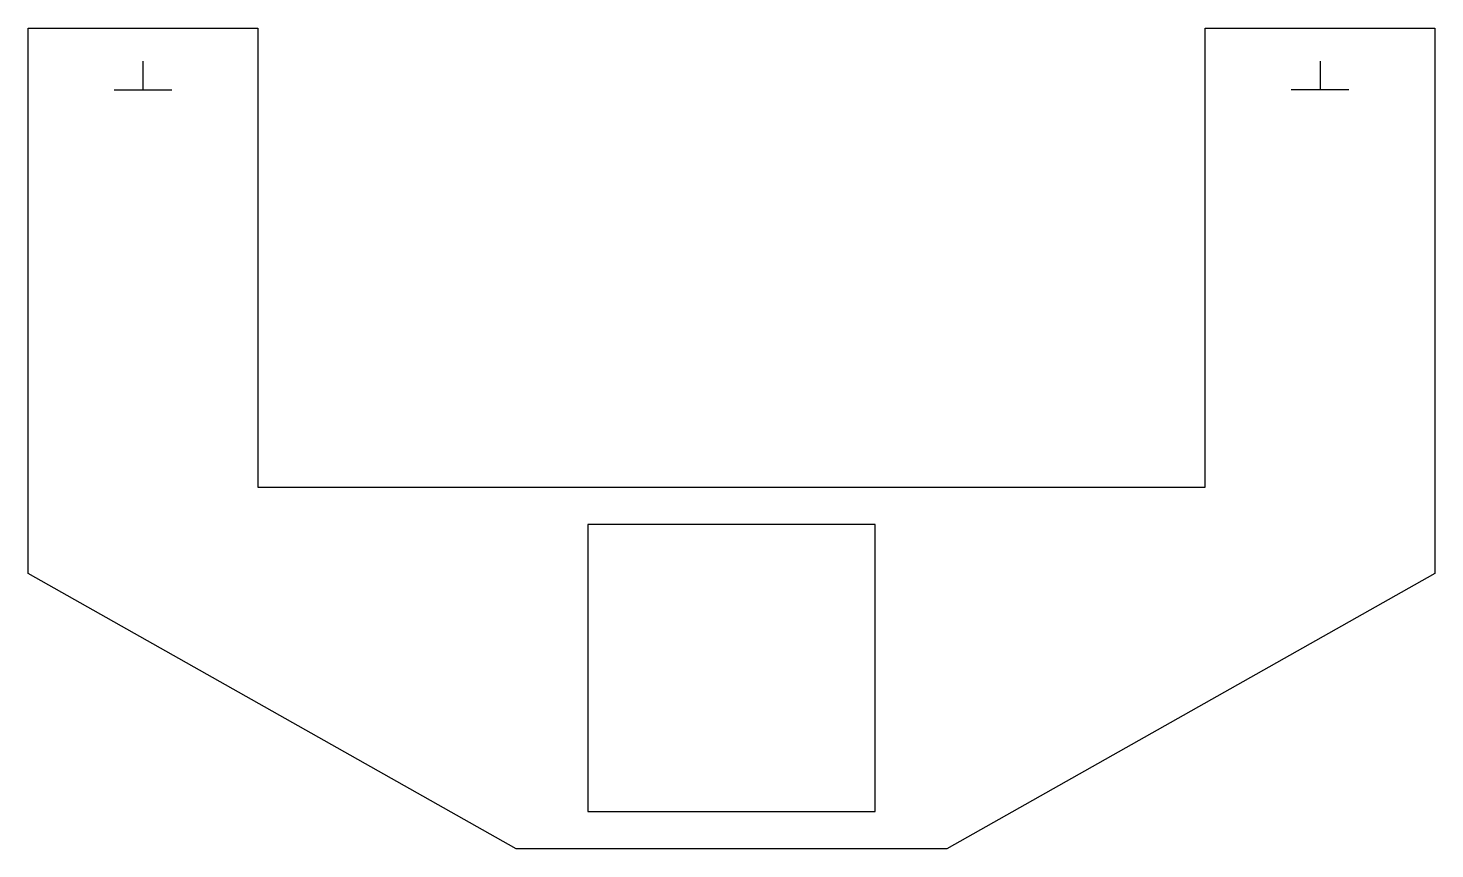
# Model space of a CAD drawing. Header units: millimetres. Extents: x -245 to 245, y -63 to 223.
import ezdxf

# ---------------------------------------------------------------- set-up
doc = ezdxf.new("R2010")
doc.units = ezdxf.units.MM
doc.layers.add('Sketch002', color=7, linetype='CONTINUOUS')

msp = doc.modelspace()

# ---------------------------------------------------------------- linework, layer by layer
at = {"layer": 'Sketch002'}
for p, q in [((-245, 33), (-245, 223)), ((-245, 223), (-165, 223)), ((-165, 223), (-165, 63)), ((165, 63), (165, 223)), ((165, 223), (245, 223)), ((245, 223), (245, 33)), ((-205, 211.5), (-205, 201.5)), ((205, 211.5), (205, 201.5)), ((-215, 201.5), (-195, 201.5)), ((215, 201.5), (195, 201.5)), ((-165, 63), (165, 63)), ((-50, 50), (-50, -50)), ((50, 50), (-50, 50)), ((50, -50), (50, 50)), ((-75, -63), (-245, 33)), ((245, 33), (75, -63)), ((-50, -50), (50, -50)), ((75, -63), (-75, -63))]:
    msp.add_line(p, q, dxfattribs=at)

doc.saveas('drawing.dxf')
